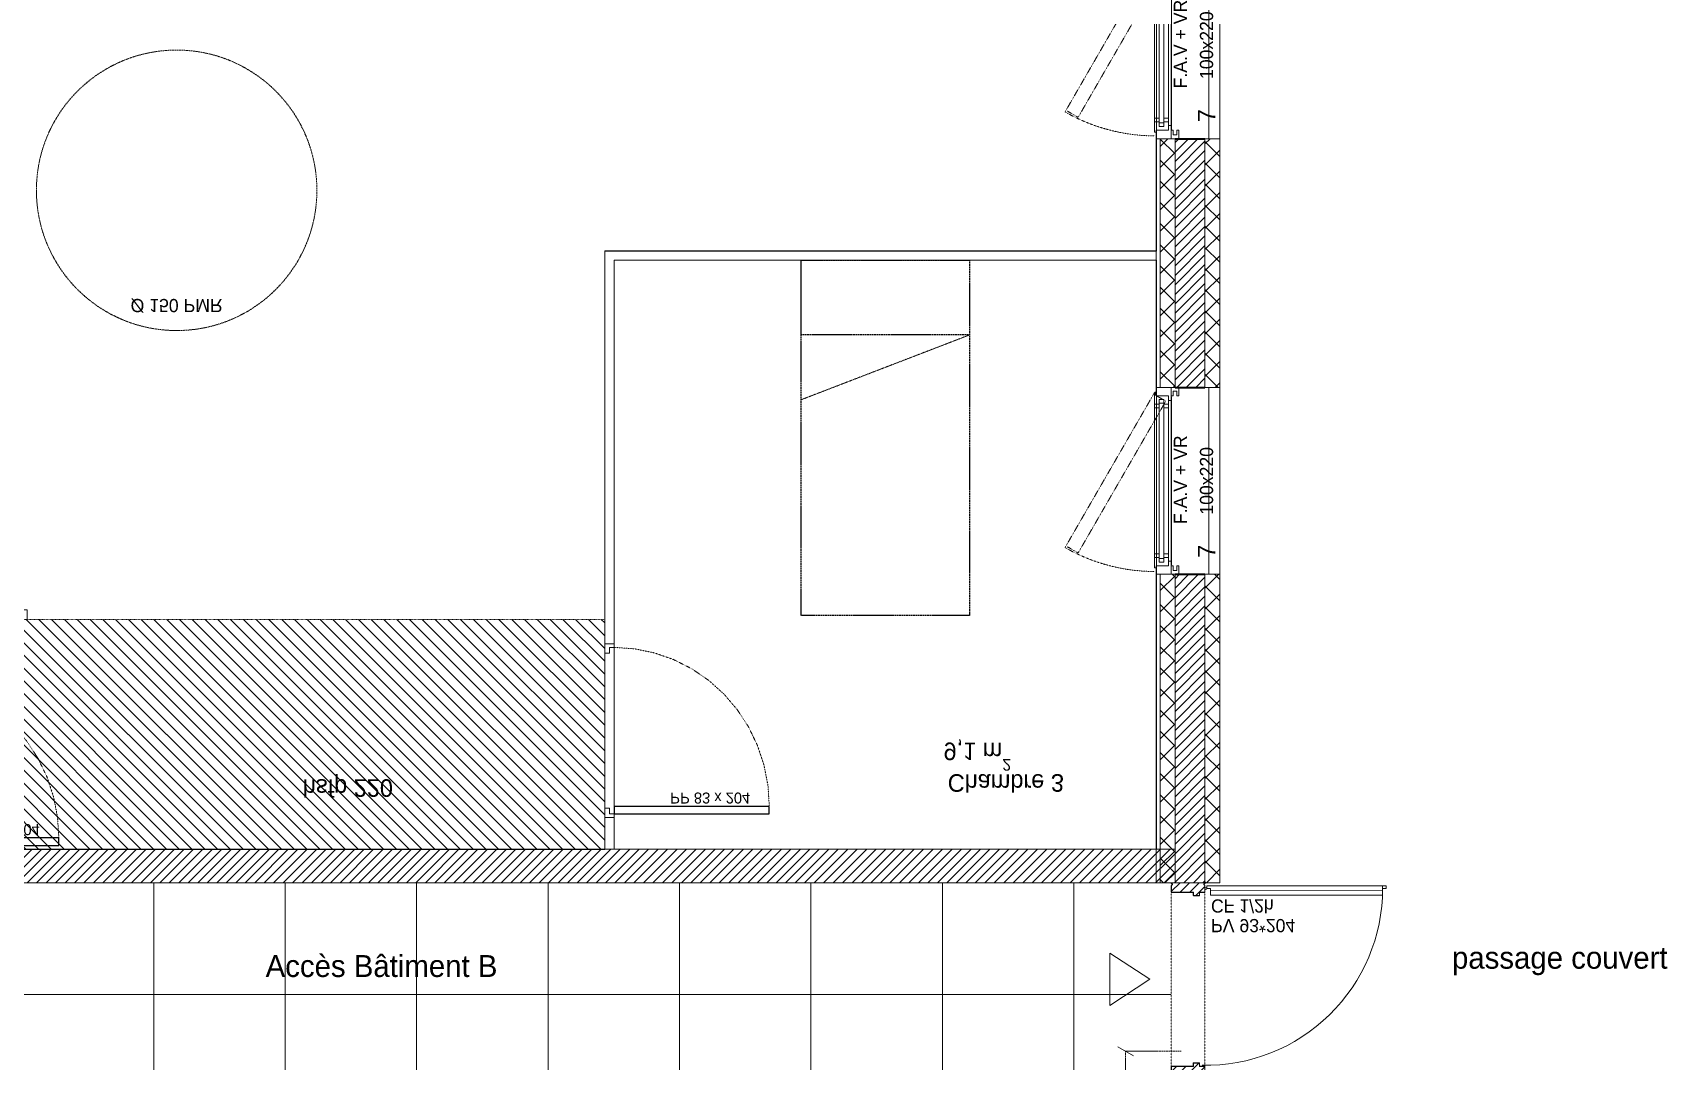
# Model space of a CAD drawing. Header units: centimetres. Extents: x 1724 to 19617, y -6503 to 8072.
# Drawn here: x 6199 to 7073, y -3760 to -3210 of the extents above; entities that cross this region are included whole.
import ezdxf

# ---------------------------------------------------------------- set-up
doc = ezdxf.new("R2010")
doc.units = ezdxf.units.CM
for name, pattern in [('Style de ligne -13', [0.147638, 0.098425, -0.049213]), ('Style de ligne -14', [0.147638, 0.098425, -0.049213]), ('Style de ligne -17', [0.347222, 0.20828, -0.138942]), ('Style de ligne -18', [0.164042, 0.054681, -0.109361]), ('Style de ligne -5', [0.20828, 0.069425, -0.138855]), ('VW-01', [0.41656, 0.20828, -0.20828])]:
    doc.linetypes.add(name, pattern=pattern)
for name, color, linetype, lineweight in [('B amÈnagement intÈrieur', 7, 'Continuous', 5), ('B GÈnÈral', 7, 'Continuous', 5), ('C ANNOTATIONS-prestations-1', 7, 'Continuous', 5)]:
    doc.layers.add(name, color=color, linetype=linetype, lineweight=lineweight)
for name, color, linetype in [('B aménagement intérieur', 252, 'Continuous'), ('B Général', 252, 'Continuous'), ('C ANNOTATIONS-PMR', 252, 'Style de ligne -5'), ('C ANNOTATIONS-prestations', 252, 'Continuous'), ('C ANNOTATIONS-texte', 252, 'Continuous'), ('C ANNOTATIONS-texte surfaces', 252, 'Continuous'), ('D SURFACES-shab', 252, 'Continuous')]:
    doc.layers.add(name, color=color, linetype=linetype)
doc.styles.add('Eurostile', font='Eurosti.TTF')
doc.styles.add('Eurostile (bold)', font='Eurostib.TTF')
doc.styles.add('Eurostile (italic)', font='Eurostib.TTF')
pattern_1 = [(45, (-804.3564, -7946.63), (2.4253472, -2.6458333), [])]
pattern_2 = [(135, (-804.3564, -7946.63), (-5.656854, -5.656854), []), (225, (-804.3564, -7946.63), (-5.656854, 5.656854), [])]
pattern_3 = [(45, (0, 0), (2.42535, -2.64583), [])]

# ---------------------------------------------------------------- blocks, each defined once
blk = doc.blocks.new('Rond 150_PMR')
at = {"layer": 'B Général', "color": 154, "linetype": 'VW-01', "lineweight": 5, "true_color": 0x0053a6}
blk.add_circle((0, 0), 75, dxfattribs=at)
at = {"layer": 'B Général', "color": 154, "true_color": 0x0053a6, "insert": (-61.5, 0), "char_height": 7.049, "attachment_point": 5, "rotation": 90, "line_spacing_factor": 0.895453, "style": 'Eurostile (italic)'}
blk.add_mtext('Ø 150 PMR', dxfattribs=at)
blk = doc.blocks.new('PP 80')
at = {"layer": 'B Général', "flags": 128}
blk.add_lwpolyline([(-43, 2.5), (-43, 85.5), (-39, 85.5), (-39, 2.5)], close=True, dxfattribs=at)
at = {"layer": 'B Général', "linetype": 'Style de ligne -18', "lineweight": 5, "flags": 128}
blk.add_lwpolyline([(46, 2.5), (45.27, 13.33), (43.1, 23.98), (39.53, 34.26), (34.61, 44), (28.44, 53.03), (21.1, 61.19), (12.74, 68.35), (3.5, 74.38), (-6.47, 79.18), (-17, 82.67), (-27.91, 84.79), (-39, 85.5)], dxfattribs=at)
at = {"layer": 'B Général', "color": 7, "linetype": 'Continuous', "lineweight": 5, "flags": 128}
for points in [[(-45, 2.5), (-43, 2.5), (-43, 0), (-40, 0), (-40, -2.5), (-45, -2.5)], [(48, 2.5), (46, 2.5), (46, 0), (43, 0), (43, -2.5), (48, -2.5), (48, -2.5), (48, -2.5), (48, 1.79), (48, 1.79)]]:
    blk.add_lwpolyline(points, close=True, dxfattribs=at)
at = {"layer": 'C ANNOTATIONS-prestations', "insert": (-37.49, 32.5), "char_height": 5.8739, "attachment_point": 1, "rotation": 90, "line_spacing_factor": 0.895453, "style": 'Eurostile'}
blk.add_mtext('PP 83 x 204', dxfattribs=at)
blk = doc.blocks.new('Lit 90.190')
at = {"layer": 'B Général', "color": 7, "linetype": 'VW-01', "lineweight": 5}
blk.add_line((45, 54.99), (-45, 20.35), dxfattribs=at)
at = {"layer": 'B Général', "linetype": 'VW-01', "flags": 128}
for points in [[(-45, 95), (45, 95), (45, -95), (-45, -95)], [(-45, 95), (45, 95), (45, 54.99), (-45, 54.99)]]:
    blk.add_lwpolyline(points, close=True, dxfattribs=at)
blk = doc.blocks.new('T4 A22_A23 (2D)')
at = {"layer": 'B amÈnagement intÈrieur', "linetype": 'Continuous', "lineweight": 5, "true_color": 0xaaaaaa}
h = blk.add_hatch(dxfattribs=at)
h.set_pattern_fill('F_P__SOFFITE', color=253, style=0, pattern_type=2)
h.set_pattern_definition([(45, (0, 0.2205), (-3.52778, 3.30729), [])])
h.paths.add_polyline_path([(22.54, 285.92), (396.51, 285.92), (396.51, 162.89), (22.54, 162.89)])
at = {"layer": 'B aménagement intérieur', "color": 7, "linetype": 'Style de ligne -5', "lineweight": 5, "flags": 128}
blk.add_lwpolyline([(22.54, 285.92), (396.51, 285.92), (396.51, 162.89), (22.54, 162.89)], close=True, dxfattribs=at)
at = {"layer": 'B Général', "color": 7, "linetype": 'Continuous', "lineweight": 13}
for p, q in [((396.5, 285.77), (396.5, 268.87)), ((401.5, 285.77), (401.5, 268.87)), ((396.5, 175.87), (396.5, -34.25)), ((401.5, 175.87), (401.5, -29.25)), ((396.5, -34.25), (691.5, -34.25)), ((401.5, -29.25), (691.5, -29.25))]:
    blk.add_line(p, q, dxfattribs=at)
at = {"layer": 'B Général', "color": 7, "linetype": 'Continuous', "lineweight": 5}
for p, q in [((396.5, 285.77), (396.5, 268.87)), ((401.5, 285.77), (401.5, 268.87)), ((396.5, 268.87), (401.5, 268.87)), ((396.5, 175.87), (396.5, -34.25)), ((396.5, 175.87), (401.5, 175.87)), ((401.5, 175.87), (401.5, -29.25)), ((396.5, -34.25), (691.5, -34.25)), ((401.5, -29.25), (691.5, -29.25))]:
    blk.add_line(p, q, dxfattribs=at)
at = {"layer": 'D SURFACES-shab', "lineweight": 18, "flags": 128}
for points in [[(22.54, -297.23), (691.5, -297.12), (691.5, -34.13), (396.48, -34.04), (396.51, 286.03), (22.54, 285.92), (22.54, 162.89), (87.54, 162.77), (87.54, 157.77), (22.54, 157.77)], [(401.5, 285.77), (691.5, 285.77), (691.5, -29.23), (401.5, -29.23)]]:
    blk.add_lwpolyline(points, close=True, dxfattribs=at)
at = {"layer": 'B Général', "color": 7, "rotation": 270}
for p in [(19.04, 240.77), (399, 223.87)]:
    blk.add_blockref('PP 80', p, dxfattribs=at)
at = {"layer": 'B Général', "color": 7, "xscale": -1, "rotation": 180}
blk.add_blockref('Lit 90.190', (546.5, 65.75), dxfattribs=at)
at = {"layer": 'C ANNOTATIONS-PMR', "color": 7, "rotation": 270}
blk.add_blockref('Rond 150_PMR', (167.54, -66.62), dxfattribs=at)
at = {"layer": 'C ANNOTATIONS-prestations', "insert": (235, 245.53), "char_height": 9.398, "width": 140.2655, "attachment_point": 7, "line_spacing_factor": 0.895453, "style": 'Eurostile'}
blk.add_mtext('hsfp 220', dxfattribs=at)
at = {"layer": 'C ANNOTATIONS-texte', "insert": (611, 245.53), "char_height": 9.398, "attachment_point": 8, "line_spacing_factor": 0.895453, "style": 'Eurostile'}
blk.add_mtext('Chambre 3', dxfattribs=at)
at = {"layer": 'C ANNOTATIONS-texte surfaces', "insert": (577.69, 243.78), "char_height": 9.3982, "attachment_point": 1, "line_spacing_factor": 0.895453, "style": 'Eurostile'}
blk.add_mtext('9,1 m{\\H0.6667x;\\S2^ ;}', dxfattribs=at)
blk = doc.blocks.new('F 100x220 (all. vitrée fixe) + VR')
at = {"layer": 'B Général'}
blk.add_line((45, 9), (-45, 9), dxfattribs=at)
at = {"layer": 'B Général', "color": 7, "linetype": 'Continuous', "lineweight": 35}
for p, q in [((-50, 7), (-50, -9)), ((50, 7), (50, -9))]:
    blk.add_line(p, q, dxfattribs=at)
at = {"layer": 'B Général', "color": 7, "linetype": 'Style de ligne -14', "lineweight": 5, "flags": 128}
blk.add_lwpolyline([(-35.69, 65.82), (-36.19, 64.95), (-35.32, 64.45), (-38.57, 58.82), (42.63, 11.94), (45.88, 17.57), (46.75, 17.07), (47.25, 17.93)], close=True, dxfattribs=at)
at = {"layer": 'B Général', "color": 7, "linetype": 'Continuous', "lineweight": 5, "flags": 128}
for points in [[(-39, 15.5), (-41.5, 15.5), (-41.5, 13), (-39, 13), (-39, 10.5), (-45.5, 10.5), (-45.5, 17), (-46.5, 17), (-46.5, 18), (-39, 18)], [(39, 15.5), (41.5, 15.5), (41.5, 13), (39, 13), (39, 10.5), (45.5, 10.5), (45.5, 17), (46.5, 17), (46.5, 18), (39, 18)]]:
    blk.add_lwpolyline(points, close=True, dxfattribs=at)
at = {"layer": 'B Général', "lineweight": 5, "flags": 128}
for points in [[(-41, 18), (41, 18), (41, 15.5), (-41, 15.5)], [(-43, 10.5), (-43, 9), (-50, 9), (-50, 17), (-45.5, 17), (-45.5, 10.5)], [(-50, 9), (-50, 5), (-45.5, 5), (-45.5, 6), (-48, 6), (-48, 8), (-45.5, 8), (-45.5, 9)], [(-43.5, 15.5), (43.5, 15.5), (43.5, 13), (-43.5, 13)], [(-41, 13), (41, 13), (41, 10.5), (-41, 10.5)], [(43, 10.5), (43, 9), (50, 9), (50, 17), (45.5, 17), (45.5, 10.5)], [(50, 9), (50, 5), (45.5, 5), (45.5, 6), (48, 6), (48, 8), (45.5, 8), (45.5, 9)]]:
    blk.add_lwpolyline(points, close=True, dxfattribs=at)
at = {"layer": 'B Général', "color": 7, "linetype": 'Style de ligne -17', "lineweight": 5, "flags": 128}
blk.add_lwpolyline([(-50, 9), (50, 9), (50, -11), (-50, -11)], close=True, dxfattribs=at)
at = {"layer": 'B Général', "lineweight": 13, "flags": 128}
blk.add_lwpolyline([(-50, -9), (-50, -17), (50, -17), (50, -9)], dxfattribs=at)
at = {"layer": 'B Général'}
blk.add_circle((47, 17.5), 0.5, dxfattribs=at)
at = {"layer": 'B Général', "color": 7, "linetype": 'Style de ligne -18', "lineweight": 5}
blk.add_arc((49, 17.5), 97.5, 150.29382, 179.70618, dxfattribs=at)
at = {"layer": 'B Général', "color": 7, "insert": (-23.11, 7.69), "char_height": 7.049, "attachment_point": 1, "line_spacing_factor": 0.895453, "style": 'Eurostile'}
blk.add_mtext('F.A.V + VR', dxfattribs=at)
at = {"layer": 'C ANNOTATIONS-prestations', "insert": (-41.15, -5.2), "char_height": 9.4, "attachment_point": 1, "rotation": 360, "line_spacing_factor": 0.895453, "style": 'Eurostile (bold)'}
blk.add_mtext('7', dxfattribs=at)
at = {"layer": 'C ANNOTATIONS-prestations', "insert": (0, -6.31), "char_height": 7.049, "width": 100, "attachment_point": 2, "rotation": 360, "line_spacing_factor": 0.895453, "style": 'Eurostile'}
blk.add_mtext('100x220', dxfattribs=at)
blk = doc.blocks.new('PV 93.204')
at = {"layer": 'B GÈnÈral', "linetype": 'Continuous', "lineweight": 5}
h = blk.add_hatch(dxfattribs=at)
h.set_pattern_fill('50_BETON', style=0, pattern_type=2)
h.set_pattern_definition(pattern_3)
edge = h.paths.add_edge_path()
edge.add_line((-51.6, -8.95), (-50.94, -8.37))
edge.add_line((-50.94, -8.37), (-50.93, -8.36))
edge.add_arc((-50.79, -8.52), 0.2, 48.99091, 131.00909, ccw=False)
edge.add_line((-50.66, -8.36), (-50.65, -8.37))
edge.add_line((-50.65, -8.37), (-50.1, -8.86))
edge.add_line((-50.1, -8.86), (-50.1, -8.86))
edge.add_arc((-50.06, -8.82), 0.05, 228.99091, 270)
edge.add_line((-50.06, -8.87), (-50.06, -8.87))
edge.add_line((-50.06, -8.87), (-46.7, -8.87))
edge.add_line((-46.7, -8.87), (-46.69, -8.87))
edge.add_arc((-46.69, -8.83), 0.0435, 270, 360)
edge.add_line((-46.65, -8.83), (-46.65, 2.7))
edge.add_arc((-46.48, 2.7), 0.174, 90, 180, ccw=False)
edge.add_line((-46.48, 2.87), (-46.45, 2.87))
edge.add_line((-46.45, 2.87), (-44.9, 2.87))
edge.add_line((-44.9, 2.87), (-44.89, 2.87))
edge.add_arc((-44.89, 2.91), 0.0435, 270, 360)
edge.add_line((-44.85, 2.91), (-44.85, 5.96))
edge.add_arc((-44.89, 5.96), 0.0435, 0, 90)
edge.add_line((-44.89, 6), (-44.9, 6))
edge.add_line((-44.9, 6), (-46.45, 6))
edge.add_line((-46.45, 6), (-46.48, 6))
edge.add_arc((-46.48, 6.17), 0.174, 180, 270, ccw=False)
edge.add_line((-46.65, 6.17), (-46.65, 8.83))
edge.add_arc((-46.69, 8.83), 0.0435, 0, 90)
edge.add_line((-46.69, 8.87), (-46.7, 8.87))
edge.add_line((-46.7, 8.87), (-50.06, 8.87))
edge.add_line((-50.06, 8.87), (-50.06, 8.87))
edge.add_arc((-50.06, 8.82), 0.05, 90, 131.00909)
edge.add_line((-50.1, 8.86), (-50.1, 8.86))
edge.add_line((-50.1, 8.86), (-50.65, 8.37))
edge.add_line((-50.65, 8.37), (-50.66, 8.37))
edge.add_arc((-50.79, 8.52), 0.2, 233.09668, 311.00909, ccw=False)
edge.add_line((-50.91, 8.36), (-50.92, 8.36))
edge.add_line((-50.92, 8.36), (-51.44, 8.81))
edge.add_line((-51.44, 8.81), (-51.44, 8.81))
edge.add_line((-51.44, 8.81), (-51.6, 8.95))
edge.add_line((-51.6, 8.95), (-51.6, -8.95))
h = blk.add_hatch(dxfattribs=at)
h.set_pattern_fill('50_BETON', style=0, pattern_type=2)
h.set_pattern_definition(pattern_3)
edge = h.paths.add_edge_path()
edge.add_line((51.6, -8.95), (50.94, -8.37))
edge.add_line((50.94, -8.37), (50.93, -8.36))
edge.add_arc((50.79, -8.52), 0.2, 48.99091, 131.00909)
edge.add_line((50.66, -8.36), (50.65, -8.37))
edge.add_line((50.65, -8.37), (50.1, -8.86))
edge.add_line((50.1, -8.86), (50.1, -8.86))
edge.add_arc((50.06, -8.82), 0.05, 270, 311.00909, ccw=False)
edge.add_line((50.06, -8.87), (50.06, -8.87))
edge.add_line((50.06, -8.87), (46.7, -8.87))
edge.add_line((46.7, -8.87), (46.69, -8.87))
edge.add_arc((46.69, -8.83), 0.0435, 180, 270, ccw=False)
edge.add_line((46.65, -8.83), (46.65, 2.7))
edge.add_arc((46.48, 2.7), 0.174, 0, 90)
edge.add_line((46.48, 2.87), (46.45, 2.87))
edge.add_line((46.45, 2.87), (44.9, 2.87))
edge.add_line((44.9, 2.87), (44.89, 2.87))
edge.add_arc((44.89, 2.91), 0.0435, 180, 270, ccw=False)
edge.add_line((44.85, 2.91), (44.85, 5.96))
edge.add_arc((44.89, 5.96), 0.0435, 90, 180, ccw=False)
edge.add_line((44.89, 6), (44.9, 6))
edge.add_line((44.9, 6), (46.45, 6))
edge.add_line((46.45, 6), (46.48, 6))
edge.add_arc((46.48, 6.17), 0.174, 270, 360)
edge.add_line((46.65, 6.17), (46.65, 8.83))
edge.add_arc((46.69, 8.83), 0.0435, 90, 180, ccw=False)
edge.add_line((46.69, 8.87), (46.7, 8.87))
edge.add_line((46.7, 8.87), (50.06, 8.87))
edge.add_line((50.06, 8.87), (50.06, 8.87))
edge.add_arc((50.06, 8.82), 0.05, 48.99091, 90, ccw=False)
edge.add_line((50.1, 8.86), (50.1, 8.86))
edge.add_line((50.1, 8.86), (50.65, 8.37))
edge.add_line((50.65, 8.37), (50.66, 8.37))
edge.add_arc((50.79, 8.52), 0.2, 228.99091, 306.90332)
edge.add_line((50.91, 8.36), (50.92, 8.36))
edge.add_line((50.92, 8.36), (51.44, 8.81))
edge.add_line((51.44, 8.81), (51.44, 8.81))
edge.add_line((51.44, 8.81), (51.6, 8.95))
edge.add_line((51.6, 8.95), (51.6, -8.95))
at = {"layer": 'B Général', "color": 7, "linetype": 'Continuous', "lineweight": 5}
for p, q in [((47.5, 12), (47.64, 104)), ((48.51, 104), (50.01, 104))]:
    blk.add_line(p, q, dxfattribs=at)
at = {"layer": 'B Général', "linetype": 'Style de ligne -13', "lineweight": 5}
for p, q in [((46.7, 9), (-46.7, 9)), ((46.7, -9), (-46.7, -9))]:
    blk.add_line(p, q, dxfattribs=at)
at = {"layer": 'B Général', "color": 7, "linetype": 'Continuous', "lineweight": 5, "flags": 128}
blk.add_lwpolyline([(45, 12), (48.5, 12), (48.5, 10), (50, 10), (50.01, 106), (48.51, 106), (48.51, 104), (45.01, 104)], close=True, dxfattribs=at)
at = {"layer": 'B Général', "linetype": 'Continuous', "lineweight": 5, "flags": 128}
for points in [[(-46.5, 8.83), (-46.5, 6.17, 0.414214), (-46.46, 6.13), (-46.45, 6.13), (-44.9, 6.13), (-44.87, 6.13, -0.414214), (-44.7, 5.96), (-44.7, 2.91, -0.414214), (-44.87, 2.74), (-44.9, 2.74), (-46.45, 2.74), (-46.46, 2.74, 0.414214), (-46.5, 2.7), (-46.5, -8.83, -0.414214), (-46.67, -9), (-46.7, -9), (-50.06, -9), (-50.07, -9, -0.18087), (-50.2, -8.95), (-50.2, -8.95), (-50.76, -8.47), (-50.76, -8.46, 0.373975), (-50.83, -8.46), (-50.83, -8.47), (-51.49, -9.04), (-51.6, -8.95), (-50.94, -8.37), (-50.93, -8.36, -0.373975), (-50.66, -8.36), (-50.65, -8.37), (-50.1, -8.86), (-50.1, -8.86, 0.18087), (-50.06, -8.87), (-50.06, -8.87), (-46.7, -8.87), (-46.69, -8.87, 0.414214), (-46.65, -8.83), (-46.65, 2.7, -0.414214), (-46.48, 2.87), (-46.45, 2.87), (-44.9, 2.87), (-44.89, 2.87, 0.414214), (-44.85, 2.91), (-44.85, 5.96, 0.414214), (-44.89, 6), (-44.9, 6), (-46.45, 6), (-46.48, 6, -0.414214), (-46.65, 6.17), (-46.65, 8.83, 0.414214), (-46.69, 8.87), (-46.7, 8.87), (-50.06, 8.87), (-50.06, 8.87, 0.18087), (-50.1, 8.86), (-50.1, 8.86), (-50.65, 8.37), (-50.66, 8.37, -0.353689), (-50.91, 8.36), (-50.92, 8.36), (-51.44, 8.81), (-51.44, 8.81), (-51.6, 8.95), (-51.49, 9.04), (-50.88, 8.51, 0.385556), (-50.77, 8.46), (-50.76, 8.47), (-50.2, 8.95), (-50.2, 8.95, -0.18087), (-50.07, 9), (-50.06, 9), (-46.7, 9), (-46.67, 9, -0.414214)], [(46.5, 8.83), (46.5, 6.17, -0.414214), (46.46, 6.13), (46.45, 6.13), (44.9, 6.13), (44.87, 6.13, 0.414214), (44.7, 5.96), (44.7, 2.91, 0.414214), (44.87, 2.74), (44.9, 2.74), (46.45, 2.74), (46.46, 2.74, -0.414214), (46.5, 2.7), (46.5, -8.83, 0.414214), (46.67, -9), (46.7, -9), (50.06, -9), (50.07, -9, 0.18087), (50.2, -8.95), (50.2, -8.95), (50.76, -8.47), (50.76, -8.46, -0.373975), (50.83, -8.46), (50.83, -8.47), (51.49, -9.04), (51.6, -8.95), (50.94, -8.37), (50.93, -8.36, 0.373975), (50.66, -8.36), (50.65, -8.37), (50.1, -8.86), (50.1, -8.86, -0.18087), (50.06, -8.87), (50.06, -8.87), (46.7, -8.87), (46.69, -8.87, -0.414214), (46.65, -8.83), (46.65, 2.7, 0.414214), (46.48, 2.87), (46.45, 2.87), (44.9, 2.87), (44.89, 2.87, -0.414214), (44.85, 2.91), (44.85, 5.96, -0.414214), (44.89, 6), (44.9, 6), (46.45, 6), (46.48, 6, 0.414214), (46.65, 6.17), (46.65, 8.83, -0.414214), (46.69, 8.87), (46.7, 8.87), (50.06, 8.87), (50.06, 8.87, -0.18087), (50.1, 8.86), (50.1, 8.86), (50.65, 8.37), (50.66, 8.37, 0.353689), (50.91, 8.36), (50.92, 8.36), (51.44, 8.81), (51.44, 8.81), (51.6, 8.95), (51.49, 9.04), (50.88, 8.51, -0.385556), (50.77, 8.46), (50.76, 8.47), (50.2, 8.95), (50.2, 8.95, 0.18087), (50.07, 9), (50.06, 9), (46.7, 9), (46.67, 9, 0.414214)]]:
    blk.add_lwpolyline(points, format="xyb", close=True, dxfattribs=at)
at = {"layer": 'B Général', "color": 250, "linetype": 'Continuous', "lineweight": 5, "true_color": 0x444444, "flags": 128}
blk.add_lwpolyline([(0, -20.5), (-14, -41.85), (14, -41.85)], close=True, dxfattribs=at)
at = {"layer": 'B Général', "linetype": 'Continuous', "lineweight": 5}
blk.add_circle((48.5, 9.5), 0.5, dxfattribs=at)
at = {"layer": 'B Général', "color": 7, "linetype": 'Continuous', "lineweight": 5}
blk.add_arc((48.5, 9.5), 94.5, 90, 181.23226, dxfattribs=at)
at = {"layer": 'C ANNOTATIONS-prestations', "insert": (25.19, 12.23), "char_height": 7.049, "attachment_point": 1, "rotation": 90, "line_spacing_factor": 0.895453, "style": 'Eurostile'}
blk.add_mtext('PV 93*204\\PCF 1/2h', dxfattribs=at)

msp = doc.modelspace()

# ---------------------------------------------------------------- hatches: boundary and pattern name
at = {"layer": 'B GÈnÈral', "linetype": 'Continuous', "lineweight": 5, "true_color": 0x808080}
h = msp.add_hatch(dxfattribs=at)
h.set_pattern_fill('02_ISOLANT', color=8, angle=90, style=0, pattern_type=2)
h.set_pattern_definition(pattern_2)
h.paths.add_polyline_path([(6802.128, -3399.246), (6810.128, -3399.246), (6810.128, -3266.241), (6802.128, -3266.241)])
at = {"layer": 'B GÈnÈral', "linetype": 'Continuous', "lineweight": 5}
h = msp.add_hatch(dxfattribs=at)
h.set_pattern_fill('50_BETON', style=0, pattern_type=2)
h.set_pattern_definition(pattern_1)
h.paths.add_polyline_path([(6810.128, -3399.246), (6826.128, -3399.246), (6826.128, -3266.241), (6810.128, -3266.241)])
at = {"layer": 'B GÈnÈral', "linetype": 'Continuous', "lineweight": 5, "true_color": 0x808080}
h = msp.add_hatch(dxfattribs=at)
h.set_pattern_fill('02_ISOLANT', color=8, angle=90, style=0, pattern_type=2)
h.set_pattern_definition(pattern_2)
h.paths.add_polyline_path([(6826.128, -3399.246), (6834.128, -3399.246), (6834.128, -3266.241), (6826.128, -3266.241)])
h = msp.add_hatch(dxfattribs=at)
h.set_pattern_fill('02_ISOLANT', color=8, angle=90, style=0, pattern_type=2)
h.set_pattern_definition(pattern_2)
h.paths.add_polyline_path([(6802.128, -3664.241), (6810.128, -3664.241), (6810.128, -3499.246), (6802.128, -3499.246)])
at = {"layer": 'B GÈnÈral', "linetype": 'Continuous', "lineweight": 5}
h = msp.add_hatch(dxfattribs=at)
h.set_pattern_fill('50_BETON', style=0, pattern_type=2)
h.set_pattern_definition(pattern_1)
h.paths.add_polyline_path([(6810.128, -3664.241), (6826.128, -3664.241), (6826.128, -3499.246), (6810.128, -3499.246)])
at = {"layer": 'B GÈnÈral', "linetype": 'Continuous', "lineweight": 5, "true_color": 0x808080}
h = msp.add_hatch(dxfattribs=at)
h.set_pattern_fill('02_ISOLANT', color=8, angle=90, style=0, pattern_type=2)
h.set_pattern_definition(pattern_2)
h.paths.add_polyline_path([(6826.128, -3664.241), (6834.128, -3664.241), (6834.128, -3499.246), (6826.128, -3499.246)])
at = {"layer": 'B GÈnÈral', "linetype": 'Continuous', "lineweight": 5}
h = msp.add_hatch(dxfattribs=at)
h.set_pattern_fill('50_BETON', style=0, pattern_type=2)
h.set_pattern_definition(pattern_1)
h.paths.add_polyline_path([(5888.497, -3646.241), (5888.497, -3664.241), (6810.128, -3664.241), (6810.128, -3646.241)])
at = {"layer": 'C ANNOTATIONS-prestations-1', "linetype": 'Continuous', "lineweight": 9, "true_color": 0x989898}
h = msp.add_hatch(dxfattribs=at)
h.set_pattern_fill('DALETTES TERRASSE 50X50', color=252, scale=1.406016, style=0, pattern_type=2)
h.set_pattern_definition([(0, (3873.644, -3794.24), (4e-15, -70.3008), []), (270, (3873.644, -3794.24), (70.3008, 0), [])])
h.paths.add_polyline_path([(4370.662, -5334.341), (4370.674, -4429.241), (4380.696, -4429.241), (4380.685, -3794.241), (6808.128, -3794.241), (6808.128, -3664.241), (4345.685, -3664.241), (4345.685, -3258.741), (4215.608, -3258.652), (4215.608, -3616.241), (4030.608, -3616.241), (4030.608, -3728.742), (4071.482, -3786.765), (4107.284, -3846.631), (4138.015, -3908.34), (4163.675, -3971.891), (4184.264, -4037.284), (4199.783, -4104.52), (4210.23, -4173.598), (4215.606, -4244.518), (4215.606, -4518.291), (4181.754, -4608.814), (4140.144, -4703.241), (3538.717, -4703.241), (3538.717, -4751.147), (3468.086, -4751.147), (3468.086, -4703.241), (3026.594, -4703.241), (3026.593, -5336.113), (3872.608, -5334.997), (3872.608, -5283.227), (3938.608, -5283.227), (3938.608, -5334.91)])

# ---------------------------------------------------------------- linework, layer by layer
at = {"layer": 'B Général', "color": 7, "linetype": 'Continuous', "lineweight": 5}
for p, q in [((6800.128, -3399.246), (6800.128, -3266.241)), ((6802.128, -3399.246), (6802.128, -3266.241)), ((6802.128, -3399.246), (6802.128, -3266.241)), ((6810.128, -3399.246), (6810.128, -3266.241)), ((6826.128, -3399.246), (6826.128, -3266.241)), ((6834.128, -3399.246), (6834.128, -3266.241)), ((6800.128, -3664.241), (6800.128, -3499.246)), ((6802.128, -3664.241), (6802.128, -3499.246)), ((6802.128, -3664.241), (6802.128, -3499.246)), ((6810.128, -3664.241), (6810.128, -3499.246)), ((6826.128, -3664.241), (6826.128, -3499.246)), ((6834.128, -3664.241), (6834.128, -3499.246)), ((5888.497, -3646.241), (6810.128, -3646.241)), ((5888.497, -3664.241), (6810.128, -3664.241))]:
    msp.add_line(p, q, dxfattribs=at)
at = {"layer": 'B Général', "color": 7, "linetype": 'Continuous', "lineweight": 13}
for p, q in [((6834.128, -3266.241), (6800.128, -3266.241)), ((6800.128, -3399.246), (6800.128, -3266.241)), ((6834.128, -3399.246), (6834.128, -3266.241)), ((6834.128, -3399.246), (6800.128, -3399.246)), ((6834.128, -3499.246), (6800.128, -3499.246)), ((6800.128, -3664.241), (6800.128, -3499.246)), ((6834.128, -3664.241), (6834.128, -3499.246)), ((6834.128, -3664.241), (6800.128, -3664.241))]:
    msp.add_line(p, q, dxfattribs=at)
at = {"layer": 'B Général', "color": 7, "linetype": 'Continuous', "lineweight": 18}
for p, q in [((6810.128, -3399.246), (6810.128, -3266.241)), ((6826.128, -3399.246), (6826.128, -3266.241)), ((6810.128, -3664.241), (6810.128, -3499.246)), ((6826.128, -3664.241), (6826.128, -3499.246)), ((5888.497, -3646.241), (6810.128, -3646.241)), ((5888.497, -3664.241), (6810.128, -3664.241))]:
    msp.add_line(p, q, dxfattribs=at)
at = {"layer": 'C ANNOTATIONS-prestations', "color": 1, "linetype": 'Continuous', "lineweight": 5, "true_color": 0xff1711}
msp.add_line((6787.974, -3756.741), (6779.625, -3751.921), dxfattribs=at)
at = {"layer": 'C ANNOTATIONS-prestations', "color": 1, "linetype": 'VW-01', "lineweight": 5, "true_color": 0xff0000}
for p, q in [((6783.644, -3794.241), (6783.644, -3754.241)), ((6783.644, -3754.241), (6813.63, -3754.241))]:
    msp.add_line(p, q, dxfattribs=at)

# ---------------------------------------------------------------- block references
at = {"layer": 'B aménagement intérieur', "color": 7, "xscale": -1, "rotation": 180}
msp.add_blockref('T4 A22_A23 (2D)', (6108.631, -3360.471), dxfattribs=at)
at = {"layer": 'B Général', "color": 7, "rotation": 90}
for p in [(6817.128, -3216.241), (6817.128, -3449.246)]:
    msp.add_blockref('F 100x220 (all. vitrée fixe) + VR', p, dxfattribs=at)
at = {"layer": 'B Général', "color": 7, "xscale": -1, "rotation": 270}
msp.add_blockref('PV 93.204', (6817.128, -3715.841), dxfattribs=at)

# ---------------------------------------------------------------- texts
at = {"layer": 'C ANNOTATIONS-texte', "color": 7, "insert": (6323.754, -3702.87), "char_height": 11.74778, "width": 416.82471, "attachment_point": 1, "rotation": 0, "line_spacing_factor": 0.895453, "style": 'Eurostile'}
msp.add_mtext('Accès Bâtiment B', dxfattribs=at)
at = {"layer": 'C ANNOTATIONS-texte', "insert": (6958.251, -3698.428), "char_height": 11.74778, "width": 159.25789, "attachment_point": 1, "rotation": 0, "line_spacing_factor": 0.895453, "style": 'Eurostile'}
msp.add_mtext('passage couvert', dxfattribs=at)

doc.saveas('drawing.dxf')
